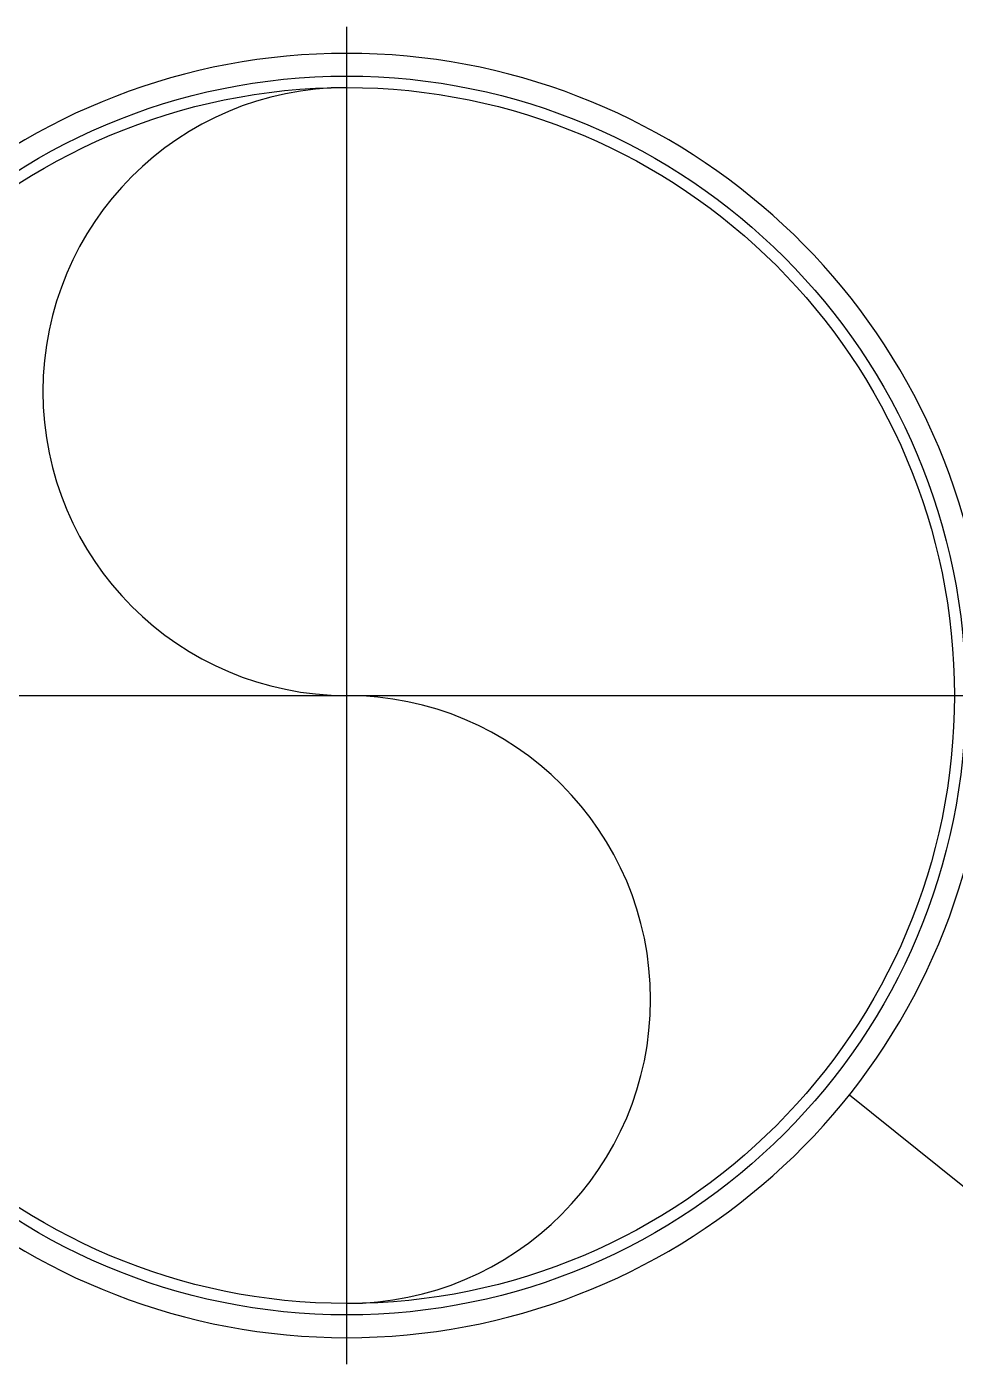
# Model space of a CAD drawing. Extents: x 27938 to 1042331, y -235042 to 1535213.
# Drawn here: x 702324 to 704501, y 750597 to 753732 of the extents above; entities that cross this region are included whole.
import ezdxf

# ---------------------------------------------------------------- set-up
doc = ezdxf.new("R2010")
doc.units = 0
doc.header["$LTSCALE"] = 1000
doc.header["$MEASUREMENT"] = 0
doc.linetypes.add('CENTER', pattern=[50.8, 31.75, -6.35, 6.35, -6.35])
doc.layers.add('W_DIM', color=4, linetype='Continuous')
doc.styles.get("Standard").update_dxf_attribs({"font": 'gbenor.shx', "bigfont": 'gbcbig.shx'})
doc.dimstyles.get("Standard").update_dxf_attribs({"dimtxt": 0.18, "dimasz": 0.18, "dimexe": 0.18, "dimexo": 0.0625, "dimgap": 0.09, "dimtad": 0, "dimtih": 1, "dimtoh": 1, "dimdec": 4, "dimzin": 0, "dimdsep": 46, "dimtxsty": 'Standard', "dimcen": 0.09, "dimadec": 0, "dimazin": 0, "dimtfac": 1, "dimtdec": 4, "dimtofl": 0, "dimtmove": 0, "dimatfit": 3, "dimfxl": 1, "dimtolj": 1, "dimtzin": 0, "dimarcsym": 0})

msp = doc.modelspace()

# ---------------------------------------------------------------- linework, layer by layer
at = {"color": 0, "linetype": 'CENTER'}
for p, q in [((703074.2, 750597.3), (703074.2, 753731.9)), ((701506.9, 752164.6), (704641.5, 752164.6))]:
    msp.add_line(p, q, dxfattribs=at)
at = {"linetype": 'Continuous'}
for radius in [1451.6, 1424.9]:
    msp.add_circle((703074.2, 752164.6), radius, dxfattribs=at)
for start, end in [(6.8242, 173.1758), (186.8242, 353.1758)]:
    msp.add_arc((703074.2, 752164.6), 1505, start, end, dxfattribs=at)
for centre, start, end in [((703074.2, 752877), 90, 270), ((703074.2, 751452.2), 270, 90)]:
    msp.add_arc(centre, 712.4, start, end)

# ---------------------------------------------------------------- leaders
at = {"layer": 'W_DIM', "color": 7}
msp.add_leader([(704253, 751229), (704871.2, 750731.3)], dimstyle='Standard', override={"dimgap": 20}, dxfattribs=at)

doc.saveas('drawing.dxf')
